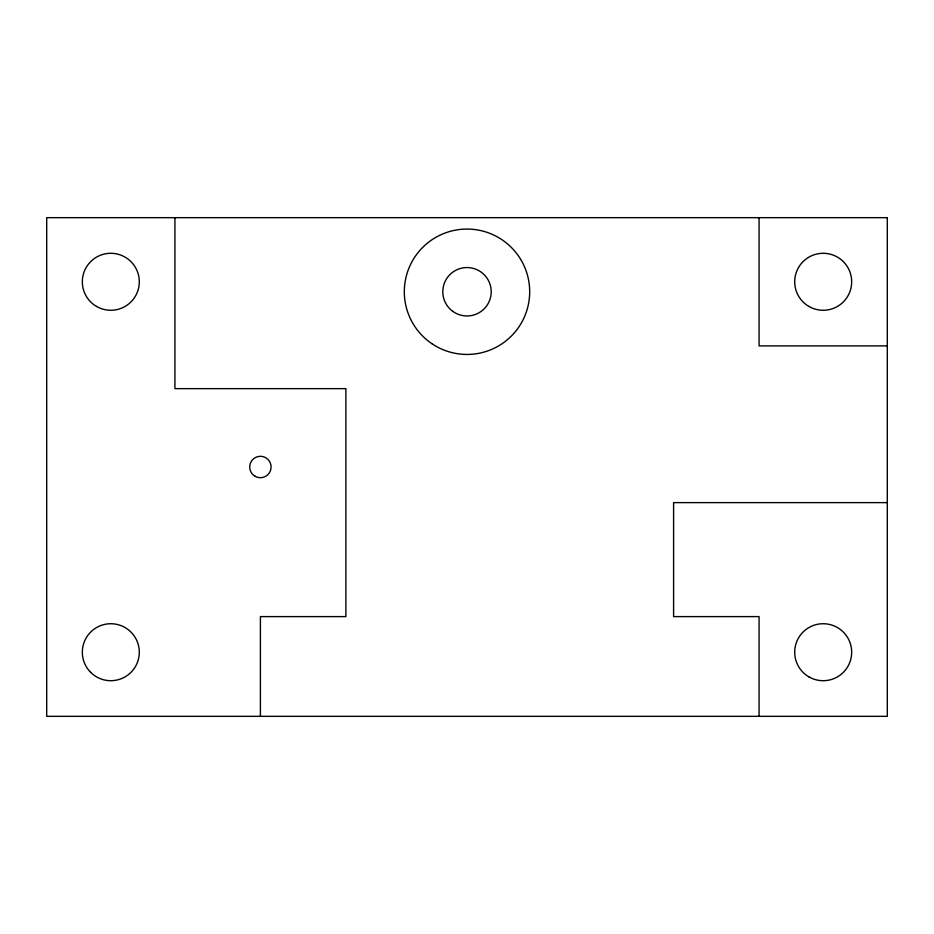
<?xml version="1.0" encoding="UTF-8"?>
<svg xmlns="http://www.w3.org/2000/svg" width="934" height="934" viewBox="0 0 934 934"><rect width="100%" height="100%" fill="white"/><g stroke="black" fill="none" stroke-linecap="round" stroke-linejoin="round"><path stroke-width="1.4" d="M887.3 345.895L759.073 345.895L759.073 217.669M887.3 502.62L673.589 502.62L673.589 616.603L759.073 616.603L759.073 716.331M260.411 716.331L260.411 616.603L345.895 616.603L345.895 388.637L174.927 388.637L174.927 217.669M887.3 217.669L46.7 217.669L46.7 716.331L887.3 716.331L887.3 217.669M452.768 311.349A24.226 24.226 0 0 0 491.086 294.292A24.226 24.226 0 0 0 457.146 269.634A24.226 24.226 0 0 0 452.768 311.349M808.937 306.457A28.499 28.499 0 0 0 851.68 281.788A28.499 28.499 0 0 0 808.937 257.107A28.499 28.499 0 0 0 808.937 306.457M432.314 343.969A62.683 62.683 0 0 0 529.566 295.693A62.683 62.683 0 0 0 439.132 235.602A62.683 62.683 0 0 0 432.314 343.969M808.937 676.893A28.499 28.499 0 0 0 851.68 652.212A28.499 28.499 0 0 0 808.937 627.543A28.499 28.499 0 0 0 808.937 676.893M90.668 672.363A28.499 28.499 0 0 0 138.337 659.591A28.499 28.499 0 0 0 103.44 624.694A28.499 28.499 0 0 0 90.668 672.363M96.564 306.457A28.499 28.499 0 0 0 139.306 281.788A28.499 28.499 0 0 0 96.564 257.107A28.499 28.499 0 0 0 96.564 306.457M255.064 476.258A10.683 10.683 0 0 0 271.094 467A10.683 10.683 0 0 0 255.064 457.742A10.683 10.683 0 0 0 255.064 476.258"/></g></svg>
